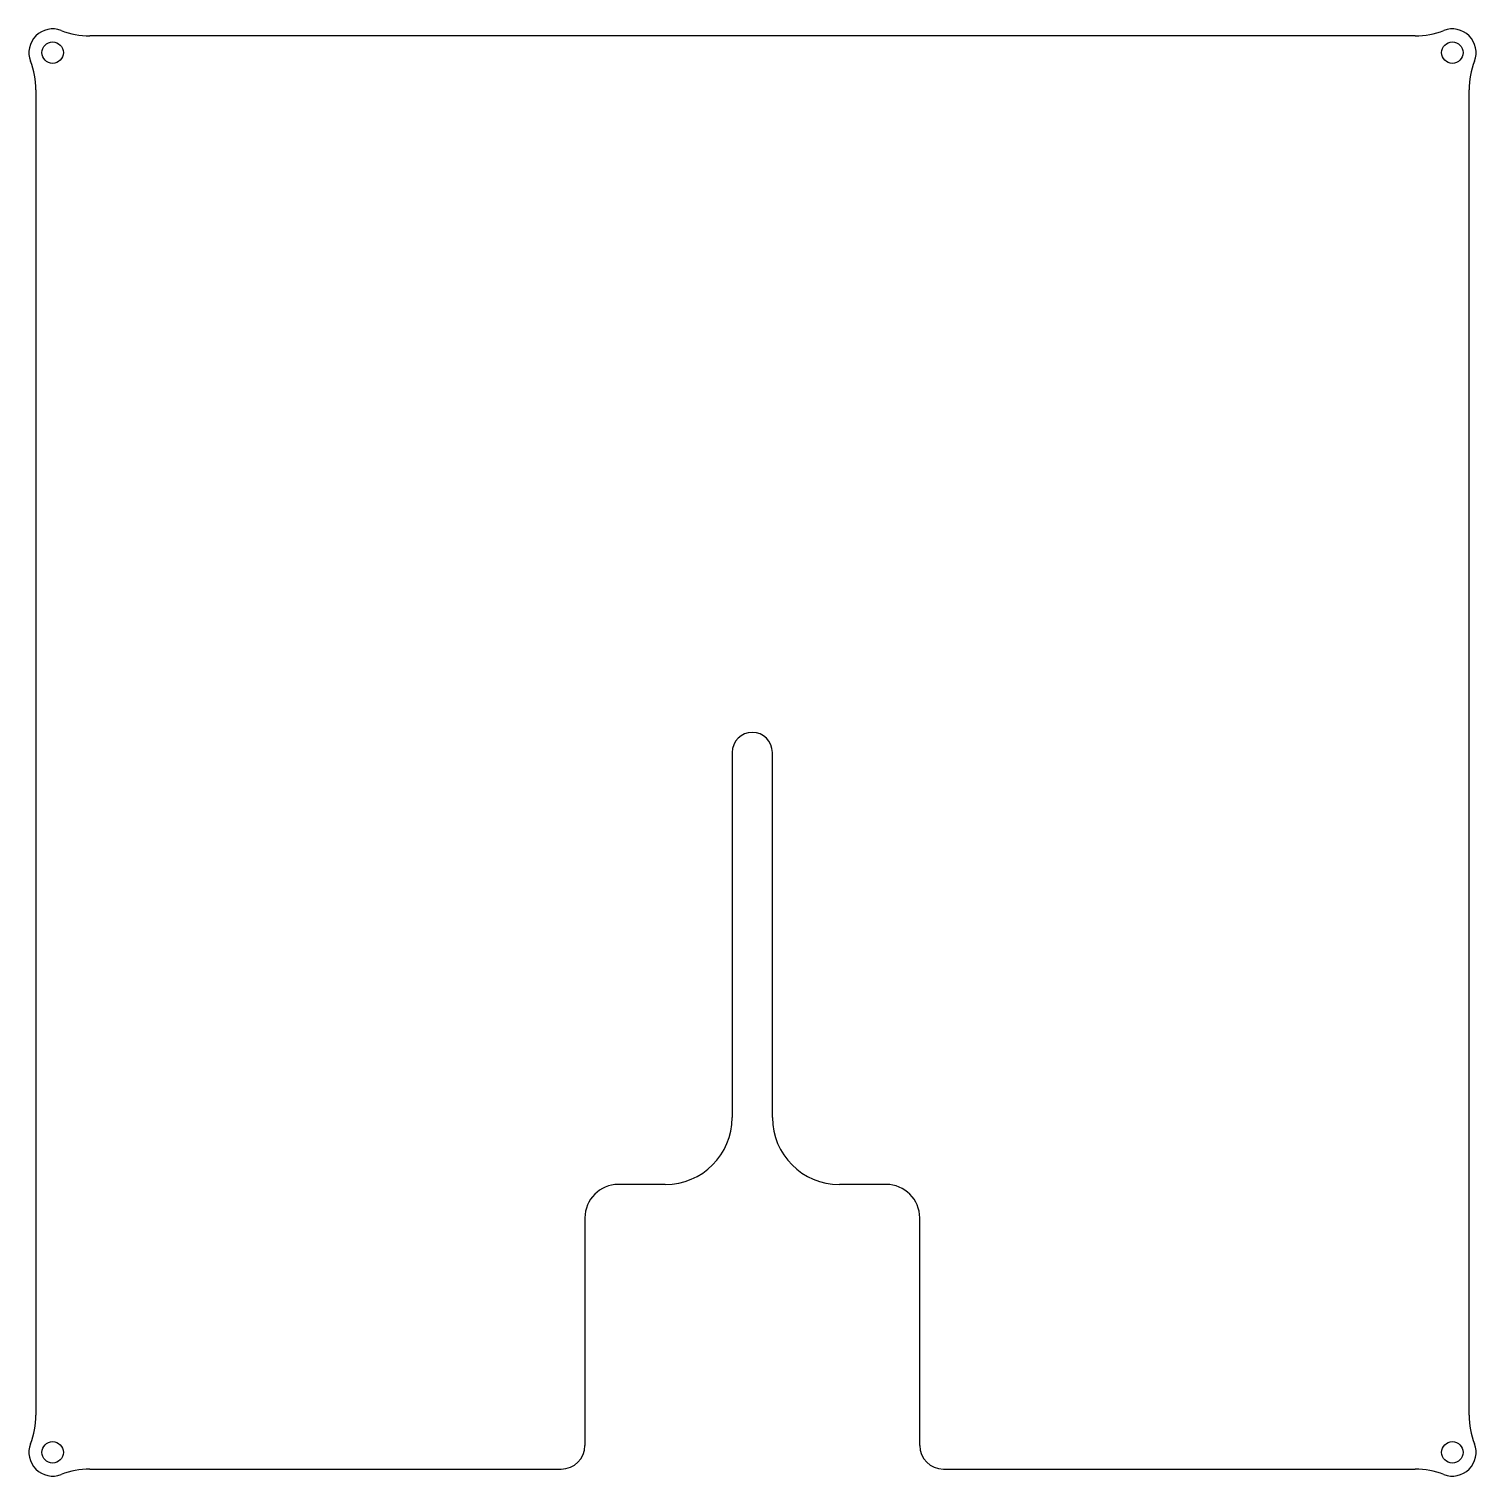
# Model space of a CAD drawing. Extents: x -108 to 108, y -108 to 108.
import ezdxf

# ---------------------------------------------------------------- set-up
doc = ezdxf.new("R2010")
doc.units = 0
doc.layers.get('0').update_dxf_attribs({"linetype": 'CONTINUOUS'})

msp = doc.modelspace()

# ---------------------------------------------------------------- linework, layer by layer
at = {"color": 7, "linetype": 'CONTINUOUS'}
for p, q in [((98.92, 107), (-98.92, 107)), ((-107, 98.92), (-107, -98.92)), ((107, -98.92), (107, 98.92)), ((-3.03, 0), (-3.03, -54.5)), ((2.97, -54.5), (2.97, 0)), ((-13.03, -64.5), (-20.03, -64.5)), ((19.97, -64.5), (12.97, -64.5)), ((-25.03, -69.5), (-25.03, -103.46)), ((24.97, -103.46), (24.97, -69.5)), ((-98.92, -107), (-28.57, -107)), ((28.51, -107), (98.92, -107))]:
    msp.add_line(p, q, dxfattribs=at)
for centre in [(-104.5, 104.5), (104.5, 104.5), (-104.5, -104.5), (104.5, -104.5)]:
    msp.add_circle(centre, 1.6, dxfattribs=at)
for centre, radius, start, end in [((-104.5, 104.5), 3.54, 68.9623, 201.0377), ((-98.92, 119), 12, 248.9623, 270), ((98.92, 119), 12, 270, 291.0377), ((104.5, 104.5), 3.54, 338.9623, 111.0377), ((-119, 98.92), 12, 0, 21.0377), ((119, 98.92), 12, 158.9623, 180), ((-0.03, 0), 3, 0, 180), ((-13.03, -54.5), 10, 270, 0), ((12.97, -54.5), 10, 180, 270), ((-20.03, -69.5), 5, 90, 180), ((19.97, -69.5), 5, 0, 90), ((-119, -98.92), 12, 338.9623, 0), ((119, -98.92), 12, 180, 201.0377), ((-104.5, -104.5), 3.54, 158.9623, 291.0377), ((-28.57, -103.46), 3.54, 270, 0), ((28.51, -103.46), 3.54, 180, 270), ((104.5, -104.5), 3.54, 248.9623, 21.0377), ((-98.92, -119), 12, 90, 111.0377), ((98.92, -119), 12, 68.9623, 90)]:
    msp.add_arc(centre, radius, start, end, dxfattribs=at)

doc.saveas('drawing.dxf')
